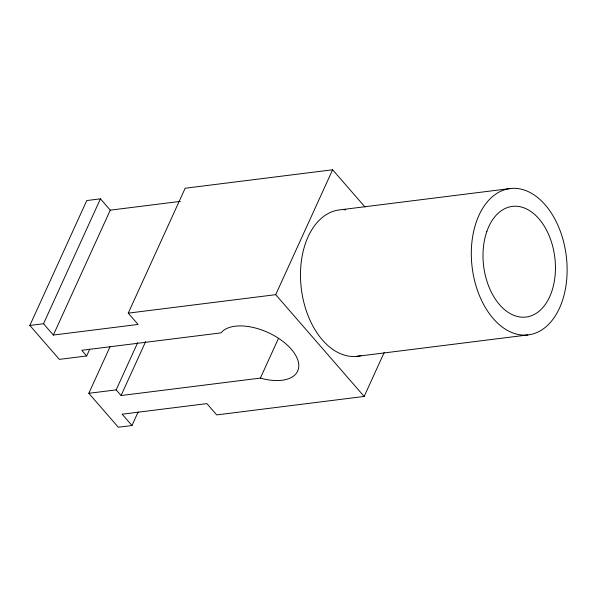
<?xml version="1.0" encoding="UTF-8"?>
<svg xmlns="http://www.w3.org/2000/svg" width="597" height="597" viewBox="0 0 597 597"><rect width="100%" height="100%" fill="white"/><g stroke="black" fill="none" stroke-linecap="round" stroke-linejoin="round"><path stroke-width="0.9" d="M89.744 349.2L86.669 355.954L59.334 359.379L29.85 325.455L86.766 200.555L100.438 198.846L110.266 210.151L180.264 201.39M29.85 325.455L43.514 323.738L100.438 198.846M43.514 323.738L53.349 335.051L110.266 210.151M138.131 412.012L131.982 425.519L118.31 427.228L88.826 393.304L109.975 346.887M53.349 335.051L138.079 324.44L128.251 313.134L185.167 188.234L332.626 169.772L364.954 206.972M88.826 393.304L116.161 389.878L137.698 342.618M116.161 389.878L121.072 395.535L145.683 341.521M128.251 313.134L275.702 294.672L332.626 169.772M121.072 395.535L260.382 378.088L278.456 338.432M131.982 425.519L122.146 414.206L206.883 403.602L216.711 414.908L364.163 396.445L384.162 352.566M510.547 188.503L339.708 209.89A73.73 47.402 82.9 0 0 301.701 291.537A73.73 47.402 82.9 0 0 361.267 355.566M357.081 356.327L527.912 334.932A73.73 47.402 82.9 0 0 555.703 220.651A73.73 47.402 82.9 0 0 474.078 229.569A73.73 47.402 82.9 0 0 527.912 334.932M260.382 378.088L262.702 378.707A42.962 22.768 24.5 0 0 298.739 366.998A42.962 22.768 24.5 0 0 267.031 332.074A42.962 22.768 24.5 0 0 221.069 332.857L81.759 350.297L86.669 355.954M275.702 294.672L364.163 396.445M343.969 209.726A73.73 47.402 82.9 0 1 345.685 209.823M486.876 231.352A55.745 35.842 82.9 0 0 521.278 317.126A55.745 35.842 82.9 0 0 549.531 236.673A55.745 35.842 82.9 0 0 486.876 231.352"/></g></svg>
